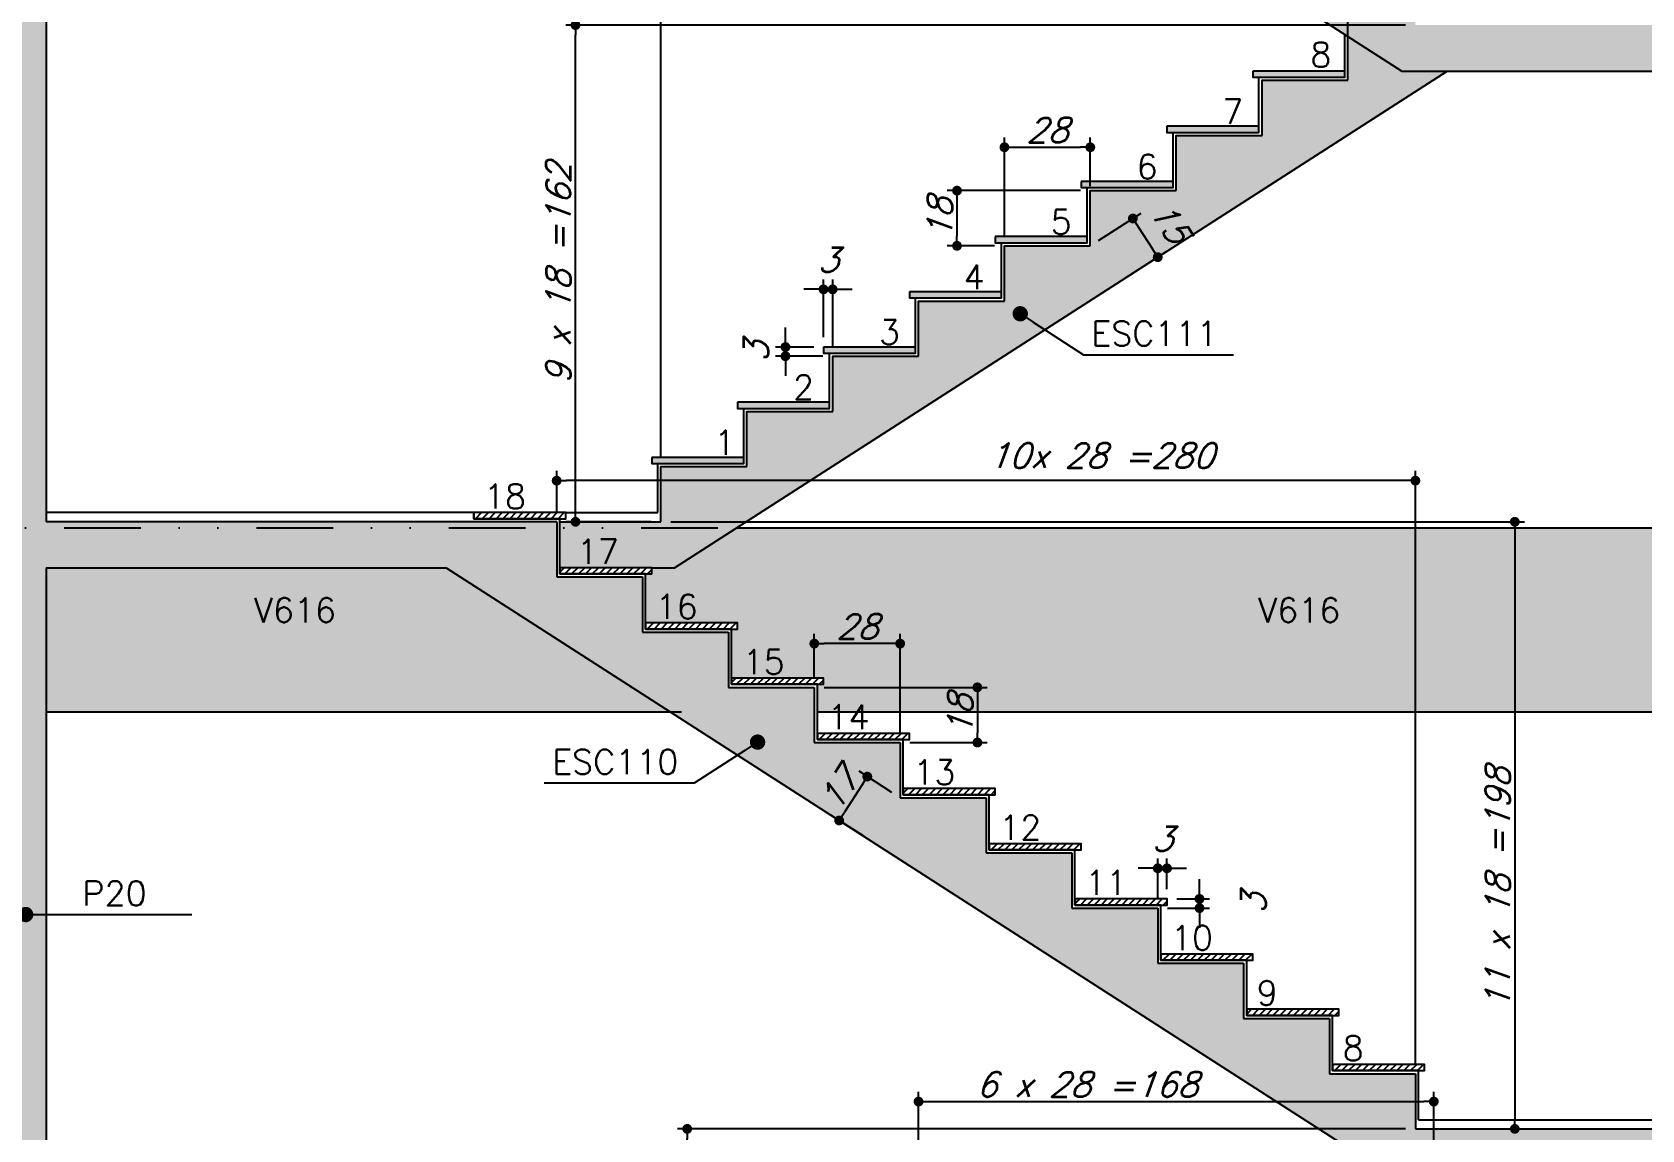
# Model space of a CAD drawing. Header units: millimetres. Extents: x -832 to 3668, y -1574 to 5296.
# Drawn here: x -415 to 110, y 833 to 1191 of the extents above; entities that cross this region are included whole.
import ezdxf
from ezdxf import colors
from ezdxf.entities.mleader import LeaderData, LeaderLine
from ezdxf.math import Vec2, Vec3

# ---------------------------------------------------------------- set-up
doc = ezdxf.new("R2010")
doc.units = ezdxf.units.MM
doc.header["$LTSCALE"] = 50
doc.linetypes.add('DIVIDE2', pattern=[0.625, 0.25, -0.125, 0, -0.125, 0, -0.125])
for name, color, linetype in [('F-AUX-RED', 1, 'Continuous'), ('F-BOCEL CORTE', 2, 'Continuous'), ('F-BOCEL VISTA', 253, 'Continuous'), ('F-CORTE', 4, 'Continuous'), ('F-COTAS', 106, 'Continuous'), ('F-EIXOS-DET', 1, 'Continuous'), ('F-ESC CORTE', 4, 'Continuous'), ('F-ESC NOME', 2, 'Continuous'), ('F-ESC NUM', 2, 'Continuous'), ('F-ESC SOLIDO CORTE', 71, 'Continuous'), ('F-ESC VISTA', 2, 'Continuous'), ('F-REV_VISTA', 254, 'Continuous'), ('F-REVESTIMENTO', 1, 'Continuous'), ('F-SOLIDO', 71, 'Continuous'), ('F-TEXTO-YELLOW', 2, 'Continuous'), ('F-VISTA', 2, 'Continuous'), ('F-VISTA SÓLIDO', 254, 'Continuous'), ('F-VISTA SÓLIDO ESCADA', 253, 'Continuous')]:
    doc.layers.add(name, color=color, linetype=linetype)
doc.styles.add('5385-ARQ-PB-BAS-PLA-TER-TORRE-A-106-TXT$0$R60-75', font='romans.shx', dxfattribs={"height": 0.1125})
doc.styles.add('CP-TEXT-INCL', font='romans.shx', dxfattribs={"oblique": 20})
doc.styles.add('MCP', font='romans.shx')
doc.styles.add('ROMANS', font='romans.shx')
doc.styles.get("Standard").update_dxf_attribs({"font": 'arial.ttf'})
doc.dimstyles.new('CP-COTAS-50', dxfattribs={"dimscale": 0.64, "dimtxt": 12.5, "dimasz": 5, "dimexe": 5, "dimexo": 5, "dimgap": 2.5, "dimtad": 1, "dimdec": 1, "dimdsep": 46, "dimtxsty": 'CP-TEXT-INCL', "dimblk1": 'DOT', "dimblk2": 'DOT', "dimsah": 1, "dimcen": 9, "dimclrd": 256, "dimclre": 256, "dimclrt": 256, "dimadec": 0, "dimazin": 0, "dimtfac": 1, "dimtdec": 1, "dimtmove": 2, "dimatfit": 3, "dimldrblk": 'DOT', "dimfxl": 5, "dimtolj": 1, "dimarcsym": 0})
pattern_1 = [(0, (0, 0), (0, 6.985), [5.08, -1.905]), (90, (0, 0), (-6.985, 4e-16), [5.08, -1.905])]

# ---------------------------------------------------------------- blocks, each defined once
blk = doc.blocks.new('_DOT')
at = {"color": 0, "linetype": 'ByBlock'}
blk.add_line((-0.5, 0), (-1, 0), dxfattribs=at)
at = {"color": 0, "linetype": 'ByBlock', "const_width": 0.5}
blk.add_lwpolyline([(-0.25, 0, 1), (0.25, 0, 1)], format="xyb", close=True, dxfattribs=at)
blk = doc.blocks.new('BOCEL_EST')
at = {"layer": 'F-BOCEL CORTE'}
h = blk.add_hatch(dxfattribs=at)
h.set_pattern_fill('ANSI31', color=2, scale=0.5)
h.paths.add_polyline_path([(13.59, -262.25), (13.59, -260.25), (-16.41, -260.25), (-16.41, -262.25)])
at = {"layer": 'F-BOCEL CORTE', "color": 2}
blk.add_lwpolyline([(-16.41, -260.25), (-16.41, -262.25), (13.59, -262.25), (13.59, -260.25), (-16.41, -260.25)], dxfattribs=at)
blk = doc.blocks.new('BOCEL_VISTA_EST')
at = {"layer": 'F-BOCEL VISTA'}
h = blk.add_hatch(color=254, dxfattribs=at)
h.dxf.hatch_style = 1
h.paths.add_polyline_path([(-209.57, -462.94), (-209.57, -460.94), (-239.57, -460.94), (-239.57, -462.94)])
blk.add_lwpolyline([(-239.57, -460.94), (-239.57, -462.94), (-209.57, -462.94), (-209.57, -460.94), (-239.57, -460.94)], dxfattribs=at)
blk = doc.blocks.new('*D448')
at = {"layer": 'DEFPOINTS', "color": 0, "transparency": 16777216}
for p in [(-69.57, 1153.21), (-69.57, 1137.34), (-97.57, 1121.06)]:
    blk.add_point(p, dxfattribs=at)
at = {"layer": 'F-COTAS', "lineweight": -2, "transparency": 16777216}
for p, q in [((-97.57, 1124.26), (-97.57, 1156.41)), ((-69.57, 1140.54), (-69.57, 1156.41)), ((-94.37, 1153.21), (-72.77, 1153.21))]:
    blk.add_line(p, q, dxfattribs=at)
at = {"layer": 'F-COTAS', "lineweight": -2, "transparency": 16777216, "xscale": 3.2, "yscale": 3.2, "zscale": 3.2, "rotation": 180}
blk.add_blockref('_DOT', (-97.57, 1153.21), dxfattribs=at)
at = {"layer": 'F-COTAS', "lineweight": -2, "transparency": 16777216, "xscale": 3.2, "yscale": 3.2, "zscale": 3.2}
blk.add_blockref('_DOT', (-69.57, 1153.21), dxfattribs=at)
at = {"layer": 'F-COTAS', "transparency": 16777216, "insert": (-83.57, 1158.81), "char_height": 8, "attachment_point": 5, "style": 'CP-TEXT-INCL'}
blk.add_mtext('\\A1;28', dxfattribs=at)
blk = doc.blocks.new('*D449')
at = {"layer": 'DEFPOINTS', "color": 0, "transparency": 16777216}
for p in [(-69.57, 1139.06), (-113.04, 1121.06), (-97.57, 1121.06)]:
    blk.add_point(p, dxfattribs=at)
at = {"layer": 'F-COTAS', "lineweight": -2, "transparency": 16777216}
for p, q in [((-72.77, 1139.06), (-116.24, 1139.06)), ((-113.04, 1135.86), (-113.04, 1124.26)), ((-100.77, 1121.06), (-116.24, 1121.06))]:
    blk.add_line(p, q, dxfattribs=at)
at = {"layer": 'F-COTAS', "lineweight": -2, "transparency": 16777216, "xscale": 3.2, "yscale": 3.2, "zscale": 3.2}
for p, rotation in [((-113.04, 1139.06), 90), ((-113.04, 1121.06), 270)]:
    blk.add_blockref('_DOT', p, dxfattribs=dict(at, rotation=rotation))
at = {"layer": 'F-COTAS', "transparency": 16777216, "insert": (-118.64, 1130.06), "char_height": 8, "attachment_point": 5, "rotation": 90, "style": 'CP-TEXT-INCL'}
blk.add_mtext('\\A1;18', dxfattribs=at)
blk = doc.blocks.new('*D450')
at = {"layer": 'DEFPOINTS', "color": 0, "transparency": 16777216}
for p in [(-156.57, 1106.88), (-156.57, 1088.06), (-153.57, 1085.06)]:
    blk.add_point(p, dxfattribs=at)
at = {"layer": 'F-COTAS', "lineweight": -2, "transparency": 16777216}
for p, q in [((-156.57, 1091.26), (-156.57, 1110.08)), ((-153.57, 1088.26), (-153.57, 1110.08)), ((-159.77, 1106.88), (-162.97, 1106.88)), ((-153.57, 1106.88), (-156.57, 1106.88)), ((-150.37, 1106.88), (-147.17, 1106.88))]:
    blk.add_line(p, q, dxfattribs=at)
at = {"layer": 'F-COTAS', "lineweight": -2, "transparency": 16777216, "xscale": 3.2, "yscale": 3.2, "zscale": 3.2}
blk.add_blockref('_DOT', (-156.57, 1106.88), dxfattribs=at)
at = {"layer": 'F-COTAS', "lineweight": -2, "transparency": 16777216, "xscale": 3.2, "yscale": 3.2, "zscale": 3.2, "rotation": 180}
blk.add_blockref('_DOT', (-153.57, 1106.88), dxfattribs=at)
at = {"layer": 'F-COTAS', "transparency": 16777216, "insert": (-155.07, 1116.48), "char_height": 8, "attachment_point": 5, "style": 'CP-TEXT-INCL'}
blk.add_mtext('\\A1;3', dxfattribs=at)
blk = doc.blocks.new('*D451')
at = {"layer": 'DEFPOINTS', "color": 0, "transparency": 16777216}
for p in [(-168.98, 1088.06), (-156.57, 1088.06), (-153.57, 1085.06)]:
    blk.add_point(p, dxfattribs=at)
at = {"layer": 'F-COTAS', "lineweight": -2, "transparency": 16777216}
for p, q in [((-168.98, 1091.26), (-168.98, 1094.46)), ((-159.77, 1088.06), (-172.18, 1088.06)), ((-168.98, 1085.06), (-168.98, 1088.06)), ((-156.77, 1085.06), (-172.18, 1085.06)), ((-168.98, 1081.86), (-168.98, 1078.66))]:
    blk.add_line(p, q, dxfattribs=at)
at = {"layer": 'F-COTAS', "lineweight": -2, "transparency": 16777216, "xscale": 3.2, "yscale": 3.2, "zscale": 3.2}
for p, rotation in [((-168.98, 1088.06), 270), ((-168.98, 1085.06), 90)]:
    blk.add_blockref('_DOT', p, dxfattribs=dict(at, rotation=rotation))
at = {"layer": 'F-COTAS', "transparency": 16777216, "insert": (-178.58, 1086.56), "char_height": 8, "attachment_point": 5, "rotation": 90, "style": 'CP-TEXT-INCL'}
blk.add_mtext('\\A1;3', dxfattribs=at)
blk = doc.blocks.new('*D506')
at = {"layer": 'DEFPOINTS', "color": 0, "transparency": 16777216}
for p in [(-44.57, 918.05), (-44.57, 908.06), (-47.57, 905.06)]:
    blk.add_point(p, dxfattribs=at)
at = {"layer": 'F-COTAS', "lineweight": -2, "transparency": 16777216}
for p, q in [((-47.57, 908.26), (-47.57, 921.25)), ((-44.57, 911.26), (-44.57, 921.25)), ((-50.77, 918.05), (-53.97, 918.05)), ((-47.57, 918.05), (-44.57, 918.05)), ((-41.37, 918.05), (-38.17, 918.05))]:
    blk.add_line(p, q, dxfattribs=at)
at = {"layer": 'F-COTAS', "lineweight": -2, "transparency": 16777216, "xscale": 3.2, "yscale": 3.2, "zscale": 3.2}
blk.add_blockref('_DOT', (-47.57, 918.05), dxfattribs=at)
at = {"layer": 'F-COTAS', "lineweight": -2, "transparency": 16777216, "xscale": 3.2, "yscale": 3.2, "zscale": 3.2, "rotation": 180}
blk.add_blockref('_DOT', (-44.57, 918.05), dxfattribs=at)
at = {"layer": 'F-COTAS', "transparency": 16777216, "insert": (-46.07, 927.65), "char_height": 8, "attachment_point": 5, "style": 'CP-TEXT-INCL'}
blk.add_mtext('\\A1;3', dxfattribs=at)
blk = doc.blocks.new('*D507')
at = {"layer": 'DEFPOINTS', "color": 0, "transparency": 16777216}
for p in [(-44.57, 908.06), (-33.96, 908.06), (-47.57, 905.06)]:
    blk.add_point(p, dxfattribs=at)
at = {"layer": 'F-COTAS', "lineweight": -2, "transparency": 16777216}
for p, q in [((-33.96, 911.26), (-33.96, 914.46)), ((-41.37, 908.06), (-30.76, 908.06)), ((-33.96, 905.06), (-33.96, 908.06)), ((-44.37, 905.06), (-30.76, 905.06)), ((-33.96, 901.86), (-33.96, 898.66))]:
    blk.add_line(p, q, dxfattribs=at)
at = {"layer": 'F-COTAS', "lineweight": -2, "transparency": 16777216, "xscale": 3.2, "yscale": 3.2, "zscale": 3.2}
for p, rotation in [((-33.96, 908.06), 270), ((-33.96, 905.06), 90)]:
    blk.add_blockref('_DOT', p, dxfattribs=dict(at, rotation=rotation))
at = {"layer": 'F-COTAS', "transparency": 16777216, "insert": (-16.36, 906.56), "char_height": 8, "attachment_point": 5, "rotation": 90, "style": 'CP-TEXT-INCL'}
blk.add_mtext('\\A1;3', dxfattribs=at)
blk = doc.blocks.new('*D504')
at = {"layer": 'DEFPOINTS', "color": 0, "transparency": 16777216}
for p in [(-159.57, 991.32), (-159.57, 977.06), (-131.57, 959.06)]:
    blk.add_point(p, dxfattribs=at)
at = {"layer": 'F-COTAS', "lineweight": -2, "transparency": 16777216}
for p, q in [((-159.57, 980.26), (-159.57, 994.52)), ((-131.57, 962.26), (-131.57, 994.52)), ((-134.77, 991.32), (-156.37, 991.32))]:
    blk.add_line(p, q, dxfattribs=at)
at = {"layer": 'F-COTAS', "lineweight": -2, "transparency": 16777216, "xscale": 3.2, "yscale": 3.2, "zscale": 3.2, "rotation": 180}
blk.add_blockref('_DOT', (-159.57, 991.32), dxfattribs=at)
at = {"layer": 'F-COTAS', "lineweight": -2, "transparency": 16777216, "xscale": 3.2, "yscale": 3.2, "zscale": 3.2}
blk.add_blockref('_DOT', (-131.57, 991.32), dxfattribs=at)
at = {"layer": 'F-COTAS', "transparency": 16777216, "insert": (-145.57, 996.92), "char_height": 8, "attachment_point": 5, "style": 'CP-TEXT-INCL'}
blk.add_mtext('\\A1;28', dxfattribs=at)
blk = doc.blocks.new('*D505')
at = {"layer": 'DEFPOINTS', "color": 0, "transparency": 16777216}
for p in [(-159.57, 977.06), (-131.57, 959.06), (-106.4, 959.06)]:
    blk.add_point(p, dxfattribs=at)
at = {"layer": 'F-COTAS', "lineweight": -2, "transparency": 16777216}
for p, q in [((-156.37, 977.06), (-103.2, 977.06)), ((-106.4, 973.86), (-106.4, 962.26)), ((-128.37, 959.06), (-103.2, 959.06))]:
    blk.add_line(p, q, dxfattribs=at)
at = {"layer": 'F-COTAS', "lineweight": -2, "transparency": 16777216, "xscale": 3.2, "yscale": 3.2, "zscale": 3.2}
for p, rotation in [((-106.4, 977.06), 90), ((-106.4, 959.06), 270)]:
    blk.add_blockref('_DOT', p, dxfattribs=dict(at, rotation=rotation))
at = {"layer": 'F-COTAS', "transparency": 16777216, "insert": (-112, 968.06), "char_height": 8, "attachment_point": 5, "rotation": 90, "style": 'CP-TEXT-INCL'}
blk.add_mtext('\\A1;18', dxfattribs=at)
blk = doc.blocks.new('*D555')
at = {"layer": 'DEFPOINTS', "color": 0, "transparency": 16777216}
for p in [(42.43, 841.96), (42.43, 818.06), (-125.57, 725.06)]:
    blk.add_point(p, dxfattribs=at)
at = {"layer": 'F-COTAS', "lineweight": -2, "transparency": 16777216}
for p, q in [((-125.57, 728.26), (-125.57, 845.16)), ((42.43, 821.26), (42.43, 845.16)), ((-122.37, 841.96), (39.23, 841.96))]:
    blk.add_line(p, q, dxfattribs=at)
at = {"layer": 'F-COTAS', "lineweight": -2, "transparency": 16777216, "xscale": 3.2, "yscale": 3.2, "zscale": 3.2, "rotation": 180}
blk.add_blockref('_DOT', (-125.57, 841.96), dxfattribs=at)
at = {"layer": 'F-COTAS', "lineweight": -2, "transparency": 16777216, "xscale": 3.2, "yscale": 3.2, "zscale": 3.2}
blk.add_blockref('_DOT', (42.43, 841.96), dxfattribs=at)
at = {"layer": 'F-COTAS', "transparency": 16777216, "insert": (-70.59, 847.56), "char_height": 8, "attachment_point": 5, "style": 'CP-TEXT-INCL'}
blk.add_mtext('\\A1;6 x 28 =168', dxfattribs=at)
blk = doc.blocks.new('*D556')
at = {"layer": 'DEFPOINTS', "color": 0, "transparency": 16777216}
for p in [(-243.57, 1044.47), (-243.57, 1031.06), (36.43, 851.06)]:
    blk.add_point(p, dxfattribs=at)
at = {"layer": 'F-COTAS', "lineweight": -2, "transparency": 16777216}
for p, q in [((-243.57, 1034.26), (-243.57, 1047.67)), ((33.23, 1044.47), (-240.37, 1044.47)), ((36.43, 854.26), (36.43, 1047.67))]:
    blk.add_line(p, q, dxfattribs=at)
at = {"layer": 'F-COTAS', "lineweight": -2, "transparency": 16777216, "xscale": 3.2, "yscale": 3.2, "zscale": 3.2, "rotation": 180}
blk.add_blockref('_DOT', (-243.57, 1044.47), dxfattribs=at)
at = {"layer": 'F-COTAS', "lineweight": -2, "transparency": 16777216, "xscale": 3.2, "yscale": 3.2, "zscale": 3.2}
blk.add_blockref('_DOT', (36.43, 1044.47), dxfattribs=at)
at = {"layer": 'F-COTAS', "transparency": 16777216, "insert": (-66.11, 1052.65), "char_height": 8, "attachment_point": 5, "style": 'CP-TEXT-INCL'}
blk.add_mtext('\\A1;10x 28 =280', dxfattribs=at)
blk = doc.blocks.new('*D557')
at = {"layer": 'DEFPOINTS', "color": 0, "transparency": 16777216}
for p in [(14.43, 1197.21), (14.43, 1175.06), (-209.57, 1049.06)]:
    blk.add_point(p, dxfattribs=at)
at = {"layer": 'F-COTAS', "lineweight": -2, "transparency": 16777216}
for p, q in [((-209.57, 1052.26), (-209.57, 1200.41)), ((-206.37, 1197.21), (11.23, 1197.21)), ((14.43, 1178.26), (14.43, 1200.41))]:
    blk.add_line(p, q, dxfattribs=at)
at = {"layer": 'F-COTAS', "lineweight": -2, "transparency": 16777216, "xscale": 3.2, "yscale": 3.2, "zscale": 3.2, "rotation": 180}
blk.add_blockref('_DOT', (-209.57, 1197.21), dxfattribs=at)
at = {"layer": 'F-COTAS', "lineweight": -2, "transparency": 16777216, "xscale": 3.2, "yscale": 3.2, "zscale": 3.2}
blk.add_blockref('_DOT', (14.43, 1197.21), dxfattribs=at)
at = {"layer": 'F-COTAS', "transparency": 16777216, "insert": (-97.57, 1202.81), "char_height": 8, "attachment_point": 5, "style": 'CP-TEXT-INCL'}
blk.add_mtext('\\A1;8 x 28 =224', dxfattribs=at)
blk = doc.blocks.new('*D591')
at = {"layer": 'DEFPOINTS', "color": 0, "transparency": 16777216}
for p in [(-201.01, 833.06), (36.43, 833.06), (-125.57, 707.06)]:
    blk.add_point(p, dxfattribs=at)
at = {"layer": 'F-COTAS', "lineweight": -2, "transparency": 16777216}
for p, q in [((33.23, 833.06), (-204.21, 833.06)), ((-201.01, 710.26), (-201.01, 829.86)), ((-128.77, 707.06), (-204.21, 707.06))]:
    blk.add_line(p, q, dxfattribs=at)
at = {"layer": 'F-COTAS', "lineweight": -2, "transparency": 16777216, "xscale": 3.2, "yscale": 3.2, "zscale": 3.2}
for p, rotation in [((-201.01, 833.06), 90), ((-201.01, 707.06), 270)]:
    blk.add_blockref('_DOT', p, dxfattribs=dict(at, rotation=rotation))
at = {"layer": 'F-COTAS', "transparency": 16777216, "insert": (-206.61, 787.85), "char_height": 8, "attachment_point": 5, "rotation": 90, "style": 'CP-TEXT-INCL'}
blk.add_mtext('\\A1;7 x 18 =126', dxfattribs=at)
blk = doc.blocks.new('*D592')
at = {"layer": 'DEFPOINTS', "color": 0, "transparency": 16777216}
for p in [(-209.57, 1031.06), (36.43, 833.06), (68.84, 833.06)]:
    blk.add_point(p, dxfattribs=at)
at = {"layer": 'F-COTAS', "lineweight": -2, "transparency": 16777216}
for p, q in [((-206.37, 1031.06), (72.04, 1031.06)), ((68.84, 1027.86), (68.84, 836.26)), ((39.63, 833.06), (72.04, 833.06))]:
    blk.add_line(p, q, dxfattribs=at)
at = {"layer": 'F-COTAS', "lineweight": -2, "transparency": 16777216, "xscale": 3.2, "yscale": 3.2, "zscale": 3.2}
for p, rotation in [((68.84, 1031.06), 90), ((68.84, 833.06), 270)]:
    blk.add_blockref('_DOT', p, dxfattribs=dict(at, rotation=rotation))
at = {"layer": 'F-COTAS', "transparency": 16777216, "insert": (63.24, 911.47), "char_height": 8, "attachment_point": 5, "rotation": 90, "style": 'CP-TEXT-INCL'}
blk.add_mtext('\\A1;11 x 18 =198', dxfattribs=at)
blk = doc.blocks.new('*D593')
at = {"layer": 'DEFPOINTS', "color": 0, "transparency": 16777216}
for p in [(-237.43, 1193.06), (36.43, 1193.06), (-209.57, 1031.06)]:
    blk.add_point(p, dxfattribs=at)
at = {"layer": 'F-COTAS', "lineweight": -2, "transparency": 16777216}
for p, q in [((33.23, 1193.06), (-240.63, 1193.06)), ((-237.43, 1034.26), (-237.43, 1189.86)), ((-212.77, 1031.06), (-240.63, 1031.06))]:
    blk.add_line(p, q, dxfattribs=at)
at = {"layer": 'F-COTAS', "lineweight": -2, "transparency": 16777216, "xscale": 3.2, "yscale": 3.2, "zscale": 3.2}
for p, rotation in [((-237.43, 1193.06), 90), ((-237.43, 1031.06), 270)]:
    blk.add_blockref('_DOT', p, dxfattribs=dict(at, rotation=rotation))
at = {"layer": 'F-COTAS', "transparency": 16777216, "insert": (-243.03, 1112.06), "char_height": 8, "attachment_point": 5, "rotation": 90, "style": 'CP-TEXT-INCL'}
blk.add_mtext('\\A1;9 x 18 =162', dxfattribs=at)
blk = doc.blocks.new('*D637')
at = {"layer": 'DEFPOINTS', "color": 0, "transparency": 16777216}
for p in [(-131.57, 941.06), (-151.47, 933.65), (-140.76, 926.77)]:
    blk.add_point(p, dxfattribs=at)
at = {"layer": 'F-COTAS', "lineweight": -2, "transparency": 16777216}
for p, q in [((-144.01, 945.26), (-149.74, 936.34)), ((-134.26, 942.79), (-144.97, 949.68)), ((-143.45, 928.5), (-154.16, 935.38))]:
    blk.add_line(p, q, dxfattribs=at)
at = {"layer": 'F-COTAS', "lineweight": -2, "transparency": 16777216, "xscale": 3.2, "yscale": 3.2, "zscale": 3.2}
for p, rotation in [((-142.28, 947.95), 57.26229061808799), ((-151.47, 933.65), 237.262290618088)]:
    blk.add_blockref('_DOT', p, dxfattribs=dict(at, rotation=rotation))
at = {"layer": 'F-COTAS', "transparency": 16777216, "insert": (-151.58, 943.83), "char_height": 8, "attachment_point": 5, "rotation": 57.2623, "style": 'CP-TEXT-INCL'}
blk.add_mtext('\\A1;17', dxfattribs=at)
blk = doc.blocks.new('*D638')
at = {"layer": 'DEFPOINTS', "color": 0, "transparency": 16777216}
for p in [(-69.57, 1121.06), (-47.59, 1117.36), (-61.45, 1108.44)]:
    blk.add_point(p, dxfattribs=at)
at = {"layer": 'F-COTAS', "lineweight": -2, "transparency": 16777216}
for p, q in [((-66.87, 1122.79), (-53.01, 1131.71)), ((-53.97, 1127.28), (-49.32, 1120.05)), ((-58.76, 1110.17), (-44.9, 1119.09))]:
    blk.add_line(p, q, dxfattribs=at)
at = {"layer": 'F-COTAS', "lineweight": -2, "transparency": 16777216, "xscale": 3.2, "yscale": 3.2, "zscale": 3.2}
for p, rotation in [((-55.7, 1129.98), 122.7352262721078), ((-47.59, 1117.36), 302.7352262721078)]:
    blk.add_blockref('_DOT', p, dxfattribs=dict(at, rotation=rotation))
at = {"layer": 'F-COTAS', "transparency": 16777216, "insert": (-43.57, 1128.86), "char_height": 8, "attachment_point": 5, "rotation": 302.7352, "style": 'CP-TEXT-INCL'}
blk.add_mtext('\\A1;15', dxfattribs=at)

msp = doc.modelspace()

# ---------------------------------------------------------------- hatches: boundary and pattern name
h = msp.add_hatch()
h.set_pattern_fill('ANGLE', color=256)
h.set_pattern_definition(pattern_1)
h.paths.add_polyline_path([(-19.47, 1177.56), (-2.52, 1177.56), (-2.52, 1189.56), (-19.47, 1189.56)], flags=9)
h = msp.add_hatch()
h.set_pattern_fill('ANGLE', color=256)
h.set_pattern_definition(pattern_1)
h.paths.add_polyline_path([(-35.57, 1159.56), (-18.62, 1159.56), (-18.62, 1171.56), (-35.57, 1171.56)], flags=9)
h = msp.add_hatch()
h.set_pattern_fill('ANGLE', color=256)
h.set_pattern_definition(pattern_1)
h.paths.add_polyline_path([(-63.57, 1141.56), (-46.62, 1141.56), (-46.62, 1153.56), (-63.57, 1153.56)], flags=9)
h = msp.add_hatch()
h.set_pattern_fill('ANGLE', color=256)
h.set_pattern_definition(pattern_1)
h.paths.add_polyline_path([(-91.57, 1123.56), (-74.62, 1123.56), (-74.62, 1135.56), (-91.57, 1135.56)], flags=9)
h = msp.add_hatch()
h.set_pattern_fill('ANGLE', color=256)
h.set_pattern_definition(pattern_1)
h.paths.add_polyline_path([(-119.95, 1105.56), (-102.62, 1105.56), (-102.62, 1117.56), (-119.95, 1117.56)], flags=9)
h = msp.add_hatch()
h.set_pattern_fill('ANGLE', color=256)
h.set_pattern_definition(pattern_1)
h.paths.add_polyline_path([(-58.37, 1093.66), (-13.85, 1093.66), (-13.85, 1108.66), (-58.37, 1108.66)], flags=9)
h = msp.add_hatch()
h.set_pattern_fill('ANGLE', color=256)
h.set_pattern_definition(pattern_1)
h.paths.add_polyline_path([(-147.57, 1087.56), (-130.62, 1087.56), (-130.62, 1099.56), (-147.57, 1099.56)], flags=9)
h = msp.add_hatch()
h.set_pattern_fill('ANGLE', color=256)
h.set_pattern_definition(pattern_1)
h.paths.add_polyline_path([(-175.57, 1069.56), (-158.62, 1069.56), (-158.62, 1081.56), (-175.57, 1081.56)], flags=9)
h = msp.add_hatch()
h.set_pattern_fill('ANGLE', color=256)
h.set_pattern_definition(pattern_1)
h.paths.add_polyline_path([(-201.28, 1051.56), (-186.62, 1051.56), (-186.62, 1063.56), (-201.28, 1063.56)], flags=9)
h = msp.add_hatch()
h.set_pattern_fill('ANGLE', color=256)
h.set_pattern_definition(pattern_1)
h.paths.add_polyline_path([(-255.18, 1033.94), (-239.37, 1033.94), (-239.37, 1045.94), (-255.18, 1045.94)], flags=9)
h = msp.add_hatch()
h.set_pattern_fill('ANGLE', color=256)
h.set_pattern_definition(pattern_1)
h.paths.add_polyline_path([(-227.18, 1015.94), (-211.37, 1015.94), (-211.37, 1027.94), (-227.18, 1027.94)], flags=9)
h = msp.add_hatch()
h.set_pattern_fill('ANGLE', color=256)
h.set_pattern_definition(pattern_1)
h.paths.add_polyline_path([(-343.88, 996.24), (-311.69, 996.24), (-311.69, 1008.24), (-343.88, 1008.24)], flags=9)
h = msp.add_hatch()
h.set_pattern_fill('ANGLE', color=256)
h.set_pattern_definition(pattern_1)
h.paths.add_polyline_path([(-199.18, 997.94), (-183.37, 997.94), (-183.37, 1009.94), (-199.18, 1009.94)], flags=9)
h = msp.add_hatch()
h.set_pattern_fill('ANGLE', color=256)
h.set_pattern_definition(pattern_1)
h.paths.add_polyline_path([(14.98, 996.24), (47.17, 996.24), (47.17, 1008.24), (14.98, 1008.24)], flags=9)
h = msp.add_hatch()
h.set_pattern_fill('ANGLE', color=256)
h.set_pattern_definition(pattern_1)
h.paths.add_polyline_path([(-171.18, 979.94), (-155.37, 979.94), (-155.37, 991.94), (-171.18, 991.94)], flags=9)
h = msp.add_hatch()
h.set_pattern_fill('ANGLE', color=256)
h.set_pattern_definition(pattern_1)
h.paths.add_polyline_path([(-143.56, 961.94), (-127.37, 961.94), (-127.37, 973.94), (-143.56, 973.94)], flags=9)
h = msp.add_hatch()
h.set_pattern_fill('ANGLE', color=256)
h.set_pattern_definition(pattern_1)
h.paths.add_polyline_path([(-115.18, 943.94), (-99.37, 943.94), (-99.37, 955.94), (-115.18, 955.94)], flags=9)
h = msp.add_hatch()
h.set_pattern_fill('ANGLE', color=256)
h.set_pattern_definition(pattern_1)
h.paths.add_polyline_path([(-87.18, 925.94), (-71.37, 925.94), (-71.37, 937.94), (-87.18, 937.94)], flags=9)
h = msp.add_hatch()
h.set_pattern_fill('ANGLE', color=256)
h.set_pattern_definition(pattern_1)
h.paths.add_polyline_path([(-56.89, 907.94), (-43.37, 907.94), (-43.37, 919.94), (-56.89, 919.94)], flags=9)
h = msp.add_hatch()
h.set_pattern_fill('ANGLE', color=256)
h.set_pattern_definition(pattern_1)
h.paths.add_polyline_path([(-398.68, 903.88), (-374.11, 903.88), (-374.11, 915.88), (-398.68, 915.88)], flags=9)
h = msp.add_hatch()
h.set_pattern_fill('ANGLE', color=256)
h.set_pattern_definition(pattern_1)
h.paths.add_polyline_path([(-31.18, 889.94), (-15.37, 889.94), (-15.37, 901.94), (-31.18, 901.94)], flags=9)
h = msp.add_hatch()
h.set_pattern_fill('ANGLE', color=256)
h.set_pattern_definition(pattern_1)
h.paths.add_polyline_path([(-137.13, 873.32), (-92.61, 873.32), (-92.61, 888.32), (-137.13, 888.32)], flags=9)
h = msp.add_hatch()
h.set_pattern_fill('ANGLE', color=256)
h.set_pattern_definition(pattern_1)
h.paths.add_polyline_path([(-3.94, 871.94), (12.63, 871.94), (12.63, 883.94), (-3.94, 883.94)], flags=9)
h = msp.add_hatch()
h.set_pattern_fill('ANGLE', color=256)
h.set_pattern_definition(pattern_1)
h.paths.add_polyline_path([(23.68, 853.94), (40.63, 853.94), (40.63, 865.94), (23.68, 865.94)], flags=9)
h = msp.add_hatch()
h.set_pattern_fill('ANGLE', color=256)
h.set_pattern_definition(pattern_1)
h.paths.add_polyline_path([(49.41, 835.94), (66.36, 835.94), (66.36, 847.94), (49.41, 847.94)], flags=9)
at = {"layer": 'F-ESC SOLIDO CORTE'}
h = msp.add_hatch(color=256, dxfattribs=at)
h.dxf.hatch_style = 1
h.paths.add_polyline_path([(-159.57, 1337.06), (-410.07, 1337.06), (-410.07, 1322.06), (-191.95, 1322.06), (32.03, 1178.06), (166.93, 1178.06), (166.93, 1193.06), (36.43, 1193.06), (36.43, 1211.06), (8.43, 1211.06), (8.43, 1229.06), (-19.57, 1229.06), (-19.57, 1247.06), (-47.57, 1247.06), (-47.57, 1265.06), (-75.57, 1265.06), (-75.57, 1283.06), (-103.57, 1283.06), (-103.57, 1301.06), (-131.57, 1301.06), (-131.57, 1319.06), (-159.57, 1319.06)])
h = msp.add_hatch(color=256, dxfattribs=at)
h.dxf.hatch_style = 1
h.paths.add_polyline_path([(-215.57, 1013.06), (-243.57, 1013.06), (-243.57, 1031.06), (-410.07, 1031.06), (-410.07, 1016.06), (-279.65, 1016.06), (31.43, 816.06), (166.93, 816.06), (166.93, 833.06), (36.43, 833.06), (36.43, 851.06), (8.43, 851.06), (8.43, 869.06), (-19.57, 869.06), (-19.57, 887.06), (-47.57, 887.06), (-47.57, 905.06), (-75.57, 905.06), (-75.57, 923.06), (-103.57, 923.06), (-103.57, 941.06), (-131.57, 941.06), (-131.57, 959.06), (-159.57, 959.06), (-159.57, 977.06), (-187.57, 977.06), (-187.57, 995.06), (-215.57, 995.06)])
at = {"layer": 'F-SOLIDO'}
h = msp.add_hatch(color=256, dxfattribs=at)
h.dxf.hatch_style = 1
h.paths.add_polyline_path([(-410.07, 4294.74), (-429.07, 4294.73), (-429.07, -692.94), (-478.03, -692.94), (-478.03, -947.94), (-410.07, -947.94)])
h.paths.add_polyline_path([(-307.57, -692.94), (-410.07, -692.94), (-410.07, -947.94), (-307.57, -947.94)])
at = {"layer": 'F-VISTA SÓLIDO'}
h = msp.add_hatch(color=256, dxfattribs=at)
h.dxf.hatch_style = 1
h.paths.add_polyline_path([(166.93, 1029.06), (-184.94, 1029.06), (-205.16, 1016.06), (-212.57, 1016.06), (-212.57, 1014.06), (-214.57, 1014.06), (-214.57, 998.06), (-184.57, 998.06), (-184.57, 996.06), (-186.57, 996.06), (-186.57, 980.06), (-156.57, 980.06), (-156.57, 978.06), (-158.57, 978.06), (-158.57, 969.06), (166.93, 969.06)])
h = msp.add_hatch(color=256, dxfattribs=at)
h.dxf.hatch_style = 1
h.paths.add_polyline_path([(-279.65, 1016.06), (-410.07, 1016.06), (-410.07, 969.06), (-206.54, 969.06)])
at = {"layer": 'F-VISTA SÓLIDO ESCADA'}
h = msp.add_hatch(color=256, dxfattribs=at)
h.dxf.hatch_style = 1
h.paths.add_polyline_path([(46.84, 1178.06), (32.03, 1178.06), (14.43, 1189.37), (14.43, 1175.06), (-13.57, 1175.06), (-13.57, 1157.06), (-41.57, 1157.06), (-41.57, 1139.06), (-69.57, 1139.06), (-69.57, 1121.06), (-97.57, 1121.06), (-97.57, 1103.06), (-125.57, 1103.06), (-125.57, 1085.06), (-153.57, 1085.06), (-153.57, 1067.06), (-181.57, 1067.06), (-181.57, 1049.06), (-209.57, 1049.06), (-209.57, 1031.06), (-242.57, 1031.06), (-242.57, 1016.06), (-212.57, 1016.06), (-205.16, 1016.06)])

# ---------------------------------------------------------------- linework, layer by layer
at = {"layer": 'F-BOCEL CORTE'}
msp.add_lwpolyline([(-242.57, 1031.06), (-209.57, 1031.06)], dxfattribs=at)
at = {"layer": 'F-CORTE'}
for p, q in [((-410.07, 1322.06), (-410.07, 1031.06)), ((-410.07, 1016.06), (-410.07, 707.06))]:
    msp.add_line(p, q, dxfattribs=at)
at = {"layer": 'F-EIXOS-DET', "color": 252, "linetype": 'DIVIDE2', "ltscale": 2}
msp.add_lwpolyline([(-466.84, 1029.06), (248.16, 1029.06)], dxfattribs=at)
at = {"layer": 'F-ESC CORTE'}
for p, q in [((-243.57, 1031.06), (-243.57, 1013.06)), ((-410.07, 1016.06), (-279.65, 1016.06)), ((-215.57, 1013.06), (-215.57, 995.06)), ((-187.57, 995.06), (-187.57, 977.06)), ((-159.57, 977.06), (-159.57, 959.06)), ((-131.57, 959.06), (-131.57, 941.06)), ((-103.57, 941.06), (-103.57, 923.06)), ((-75.57, 923.06), (-75.57, 905.06)), ((-47.57, 905.06), (-47.57, 887.06)), ((-19.57, 887.06), (-19.57, 869.06)), ((8.43, 869.06), (8.43, 851.06)), ((36.43, 851.06), (36.43, 833.06))]:
    msp.add_line(p, q, dxfattribs=at)
for points in [[(-410.07, 1322.06), (-191.95, 1322.06), (32.03, 1178.06), (166.93, 1178.06)], [(-243.57, 1031.06), (-410.07, 1031.06)], [(-279.65, 1016.06), (31.43, 816.06)], [(-243.57, 1013.06), (-215.57, 1013.06)], [(-215.57, 995.06), (-187.57, 995.06)], [(-187.57, 977.06), (-159.57, 977.06)], [(-159.57, 959.06), (-131.57, 959.06)], [(-131.57, 941.06), (-103.57, 941.06)], [(-103.57, 923.06), (-75.57, 923.06)], [(-75.57, 905.06), (-47.57, 905.06)], [(-47.57, 887.06), (-19.57, 887.06)], [(-19.57, 869.06), (8.43, 869.06)], [(8.43, 851.06), (36.43, 851.06)], [(36.43, 833.06), (166.93, 833.06)]]:
    msp.add_lwpolyline(points, dxfattribs=at)
at = {"layer": 'F-ESC VISTA'}
for points in [[(14.43, 1175.06), (14.43, 1189.37)], [(-212.57, 1016.06), (-205.16, 1016.06), (46.84, 1178.06)], [(-13.57, 1157.06), (-13.57, 1175.06), (14.43, 1175.06)], [(-41.57, 1139.06), (-41.57, 1157.06), (-13.57, 1157.06)], [(-69.57, 1121.06), (-69.57, 1139.06), (-41.57, 1139.06)], [(-97.57, 1103.06), (-97.57, 1121.06), (-69.57, 1121.06)], [(-125.57, 1085.06), (-125.57, 1103.06), (-97.57, 1103.06)], [(-153.57, 1067.06), (-153.57, 1085.06), (-125.57, 1085.06)], [(-181.57, 1049.06), (-181.57, 1067.06), (-153.57, 1067.06)], [(-209.57, 1031.06), (-209.57, 1049.06), (-181.57, 1049.06)]]:
    msp.add_lwpolyline(points, dxfattribs=at)
at = {"layer": 'F-REV_VISTA'}
for points in [[(13.43, 1178.06), (13.43, 1190.02)], [(-14.57, 1158.06), (-14.57, 1176.06), (13.43, 1176.06)], [(13.43, 1176.06), (13.43, 1178.06)], [(-42.57, 1140.06), (-42.57, 1158.06), (-14.57, 1158.06)], [(-70.57, 1122.06), (-70.57, 1140.06), (-42.57, 1140.06)], [(-98.57, 1104.06), (-98.57, 1122.06), (-70.57, 1122.06)], [(-126.57, 1086.06), (-126.57, 1104.06), (-98.57, 1104.06)], [(-154.57, 1068.06), (-154.57, 1086.06), (-126.57, 1086.06)], [(-182.57, 1050.06), (-182.57, 1068.06), (-154.57, 1068.06)], [(-210.57, 1034.06), (-210.57, 1050.06), (-182.57, 1050.06)], [(-240.57, 1034.06), (-210.57, 1034.06)]]:
    msp.add_lwpolyline(points, dxfattribs=at)
at = {"layer": 'F-REVESTIMENTO'}
for p, q in [((-242.57, 1014.06), (-242.57, 1032.06)), ((-214.57, 1014.06), (-242.57, 1014.06)), ((-214.57, 996.06), (-214.57, 1014.06)), ((-186.57, 996.06), (-214.57, 996.06)), ((-186.57, 978.06), (-186.57, 996.06)), ((-158.57, 978.06), (-186.57, 978.06)), ((-158.57, 960.06), (-158.57, 978.06)), ((-130.57, 960.06), (-158.57, 960.06)), ((-130.57, 942.06), (-130.57, 960.06)), ((-102.57, 942.06), (-130.57, 942.06)), ((-102.57, 924.06), (-102.57, 942.06)), ((-74.57, 924.06), (-102.57, 924.06)), ((-74.57, 906.06), (-74.57, 924.06)), ((-46.57, 906.06), (-74.57, 906.06)), ((-46.57, 888.06), (-46.57, 906.06)), ((-18.57, 888.06), (-46.57, 888.06)), ((-18.57, 870.06), (-18.57, 888.06)), ((9.43, 870.06), (-18.57, 870.06)), ((9.43, 852.06), (9.43, 870.06)), ((37.43, 852.06), (9.43, 852.06)), ((37.43, 836.06), (37.43, 852.06)), ((37.43, 836.06), (166.93, 836.06))]:
    msp.add_line(p, q, dxfattribs=at)
msp.add_lwpolyline([(-242.57, 1032.06), (-270.57, 1032.06), (-270.57, 1034.06), (-410.07, 1034.06)], dxfattribs=at)
at = {"layer": 'F-VISTA'}
for points in [[(-184.94, 1029.06), (166.93, 1029.06)], [(-410.07, 969.06), (-202.85, 969.06)], [(-158.57, 969.06), (166.93, 969.06)]]:
    msp.add_lwpolyline(points, dxfattribs=at)

# ---------------------------------------------------------------- block references
at = {"layer": 'F-BOCEL CORTE'}
for p in [(-254.15, 1294.31), (-226.15, 1276.31), (-198.15, 1258.31), (-170.15, 1240.31), (-142.15, 1222.31), (-114.15, 1204.31), (-86.15, 1186.31), (-58.15, 1168.31), (-30.15, 1150.31), (-2.15, 1132.31), (25.85, 1114.31)]:
    msp.add_blockref('BOCEL_EST', p, dxfattribs=at)
at = {"layer": 'F-BOCEL VISTA'}
for p in [(223, 1639), (195, 1621), (167, 1603), (139, 1585), (111, 1567), (83, 1549), (55, 1531), (27, 1513)]:
    msp.add_blockref('BOCEL_VISTA_EST', p, dxfattribs=at)

# ---------------------------------------------------------------- texts
at = {"layer": 'F-ESC NOME', "style": 'ROMANS'}
for s, p in [('ESC111', (-69.25, 1088.45)), ('ESC110', (-245.05, 948.76))]:
    msp.add_text(s, height=8, dxfattribs=at).set_placement(p)
at = {"layer": 'F-ESC NUM', "style": '5385-ARQ-PB-BAS-PLA-TER-TORRE-A-106-TXT$0$R60-75'}
for s, p in [('8', (2.19, 1179.41)), ('7', (-26.49, 1160.9)), ('6', (-54.49, 1142.9)), ('5', (-82.49, 1124.9)), ('4', (-110.87, 1106.9)), ('3', (-138.49, 1088.9)), ('2', (-166.49, 1070.9)), ('1', (-192.2, 1052.9)), ('18', (-267.29, 1035.37)), ('17', (-237.01, 1017.37)), ('16', (-211.29, 999.37)), ('15', (-182.91, 981.37)), ('14', (-155.29, 963.37)), ('13', (-127.29, 945.37)), ('12', (-99.29, 927.37)), ('11', (-71.29, 909.37)), ('10', (-43.29, 891.37)), ('9', (-15.29, 873.37)), ('8', (12.71, 855.37))]:
    msp.add_text(s, height=8, dxfattribs=at).set_placement(p)
at = {"layer": 'F-TEXTO-YELLOW', "style": 'MCP'}
for s, p in [('V616', (-342.26, 998.24)), ('V616', (-14.82, 998.24)), ('P20', (-398.2, 905.88))]:
    msp.add_text(s, height=8, dxfattribs=at).set_placement(p)

# ---------------------------------------------------------------- dimensions: what is measured, and where the dimension line sits
at = {"layer": 'F-COTAS'}
dim = msp.add_linear_dim(base=(14.43, 1197.21), p1=(-209.57, 1049.06), p2=(14.43, 1175.06), text='8 x 28 =<>', dimstyle='CP-COTAS-50', dxfattribs=at)
dim.commit()
dim.dimension.update_dxf_attribs({"geometry": '*D557', "text_midpoint": (-97.57, 1202.81)})
dim = msp.add_linear_dim(base=(-237.43, 1193.06), p1=(-209.57, 1031.06), p2=(36.43, 1193.06), angle=90, text='9 x 18 =<>', dimstyle='CP-COTAS-50', dxfattribs=at)
dim.commit()
dim.dimension.update_dxf_attribs({"geometry": '*D593', "text_midpoint": (-243.03, 1112.06)})
for base, p1, p2, picture, middle in [((-69.57, 1153.21), (-97.57, 1121.06), (-69.57, 1137.34), '*D448', (-83.57, 1158.81)), ((-156.57, 1106.88), (-153.57, 1085.06), (-156.57, 1088.06), '*D450', (-155.07, 1116.48)), ((-159.57, 991.32), (-131.57, 959.06), (-159.57, 977.06), '*D504', (-145.57, 996.92)), ((-44.57, 918.05), (-47.57, 905.06), (-44.57, 908.06), '*D506', (-46.07, 927.65))]:
    dim = msp.add_linear_dim(base=base, p1=p1, p2=p2, dimstyle='CP-COTAS-50', dxfattribs=at)
    dim.commit()
    dim.dimension.update_dxf_attribs({"geometry": picture, "text_midpoint": middle})
for base, p1, p2, picture, middle in [((-113.04, 1121.06), (-69.57, 1139.06), (-97.57, 1121.06), '*D449', (-118.64, 1130.06)), ((-168.98, 1088.06), (-153.57, 1085.06), (-156.57, 1088.06), '*D451', (-178.58, 1086.56)), ((-106.4, 959.06), (-159.57, 977.06), (-131.57, 959.06), '*D505', (-112, 968.06)), ((-33.96, 908.06), (-47.57, 905.06), (-44.57, 908.06), '*D507', (-16.36, 906.56))]:
    dim = msp.add_linear_dim(base=base, p1=p1, p2=p2, angle=90, dimstyle='CP-COTAS-50', dxfattribs=at)
    dim.commit()
    dim.dimension.update_dxf_attribs({"geometry": picture, "text_midpoint": middle})
for p1, p2, distance, picture, middle in [((-69.57, 1121.06), (-61.45, 1108.44), 16.48, '*D638', (-43.57, 1128.86)), ((-131.57, 941.06), (-140.76, 926.77), -12.73, '*D637', (-151.58, 943.83))]:
    dim = msp.add_aligned_dim(p1=p1, p2=p2, distance=distance, dimstyle='CP-COTAS-50', dxfattribs=at)
    dim.commit()
    dim.dimension.update_dxf_attribs({"geometry": picture, "text_midpoint": middle})
for base, p1, p2, text, picture, middle in [((-243.57, 1044.47), (36.43, 851.06), (-243.57, 1031.06), '10x 28 =<>', '*D556', (-66.11, 1052.65)), ((42.43, 841.96), (-125.57, 725.06), (42.43, 818.06), '6 x 28 =<>', '*D555', (-70.59, 847.56))]:
    dim = msp.add_linear_dim(base=base, p1=p1, p2=p2, text=text, dimstyle='CP-COTAS-50', dxfattribs=at)
    dim.commit()
    dim.dimension.update_dxf_attribs({"geometry": picture, "text_midpoint": middle, "dimtype": 160})
for base, p1, text, picture, middle in [((68.84, 833.06), (-209.57, 1031.06), '11 x 18 =<>', '*D592', (63.24, 911.47)), ((-201.01, 833.06), (-125.57, 707.06), '7 x 18 =<>', '*D591', (-206.61, 787.85))]:
    dim = msp.add_linear_dim(base=base, p1=p1, p2=(36.43, 833.06), angle=90, text=text, dimstyle='CP-COTAS-50', dxfattribs=at)
    dim.commit()
    dim.dimension.update_dxf_attribs({"geometry": picture, "text_midpoint": middle, "dimtype": 160})

# ---------------------------------------------------------------- leaders
at = {"layer": 'F-AUX-RED'}
ml = msp.add_multileader_mtext('Standard', dxfattribs=at)
ml.set_content('', color=256)
ml.set_leader_properties()
ml.set_arrow_properties(name='DOT')
ml.build(insert=Vec2(0, 0))
ml.multileader.update_dxf_attribs({"text_right_attachment_type": 6, "dogleg_length": 0.36, "arrow_head_size": 5})
ctx = ml.context
ctx.base_point, ctx.char_height, ctx.arrow_head_size, ctx.landing_gap_size, ctx.plane_origin = Vec3(-22.93, 1085.54), 0.18, 5, 0.09, Vec3(-92.42, 1103.54)
ctx.right_attachment = 6
notes = []
notes.append((ctx, [(0, (1, 1, 0), (-71.77, 1085.54), (1, 0), 48.84, [(0, [(-92.42, 1098.9)], 0, [])])]))
ctx.mtext.insert, ctx.mtext.flow_direction = Vec3(-22.84, 1085.63), 5
ml = msp.add_multileader_mtext('Standard', dxfattribs=at)
ml.set_content('', color=256)
ml.set_leader_properties()
ml.set_arrow_properties(name='DOT')
ml.build(insert=Vec2(0, 0))
ml.multileader.update_dxf_attribs({"text_right_attachment_type": 6, "dogleg_length": 0.36, "arrow_head_size": 5})
ctx = ml.context
ctx.base_point, ctx.char_height, ctx.arrow_head_size, ctx.landing_gap_size, ctx.plane_origin = Vec3(-247.73, 945.93), 0.18, 5, 0.09, Vec3(-178.07, 963.84)
ctx.right_attachment, ctx.text_align_type = 6, 2
notes.append((ctx, [(0, (1, 1, 0), (-198.71, 945.84), (-1, 0), 48.84, [(0, [(-178.07, 959.2)], 0, [])])]))
ctx.mtext.insert, ctx.mtext.alignment, ctx.mtext.flow_direction = Vec3(-247.64, 946.02), 3, 5
ml = msp.add_multileader_mtext('Standard', dxfattribs=at)
ml.set_content('', color=256)
ml.set_leader_properties()
ml.set_arrow_properties(name='DOT')
ml.build(insert=Vec2(0, 0))
ml.multileader.update_dxf_attribs({"text_right_attachment_type": 6, "dogleg_length": 0.36, "arrow_head_size": 5})
ctx = ml.context
ctx.base_point, ctx.char_height, ctx.arrow_head_size, ctx.landing_gap_size, ctx.plane_origin = Vec3(-362.58, 902.96), 0.18, 5, 0.09, Vec3(-416.72, 920.96)
ctx.right_attachment = 6
notes.append((ctx, [(0, (1, 1, 0), (-396.07, 902.96), (1, 0), 33.49, [(0, [(-416.72, 902.96)], 0, [])])]))
ctx.mtext.insert, ctx.mtext.flow_direction = Vec3(-362.49, 903.05), 5
for ctx, leaders in notes:
    for number, flags, end, landing, length, lines in leaders:
        leader = LeaderData()
        leader.index, (leader.has_last_leader_line, leader.has_dogleg_vector, leader.attachment_direction) = number, flags
        leader.last_leader_point, leader.dogleg_vector, leader.dogleg_length = Vec3(end), Vec3(landing), length
        for number, points, colour, breaks in lines:
            line = LeaderLine()
            line.index, line.vertices, line.color, line.breaks = number, Vec3.list(points), colors.encode_raw_color(colour), breaks
            leader.lines.append(line)
        ctx.leaders.append(leader)

doc.saveas('drawing.dxf')
